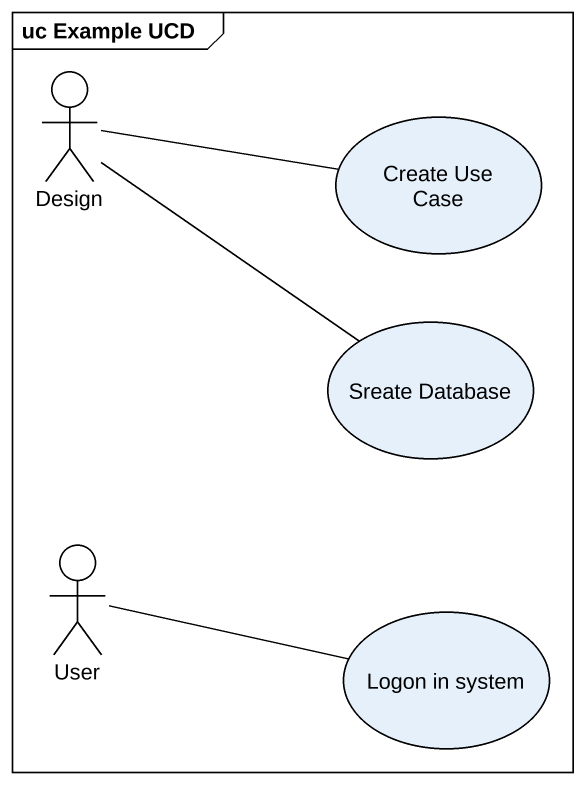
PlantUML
@startuml
mainframe uc Example UCD
actor Design
usecase "Create Use Case" as Create_Use_Case
usecase "Sreate Database" as Sreate_Database
actor User
usecase "Logon in system" as Logon_in_system
Design -right- Create_Use_Case
Design -- Sreate_Database
User -right- Logon_in_system
@enduml
